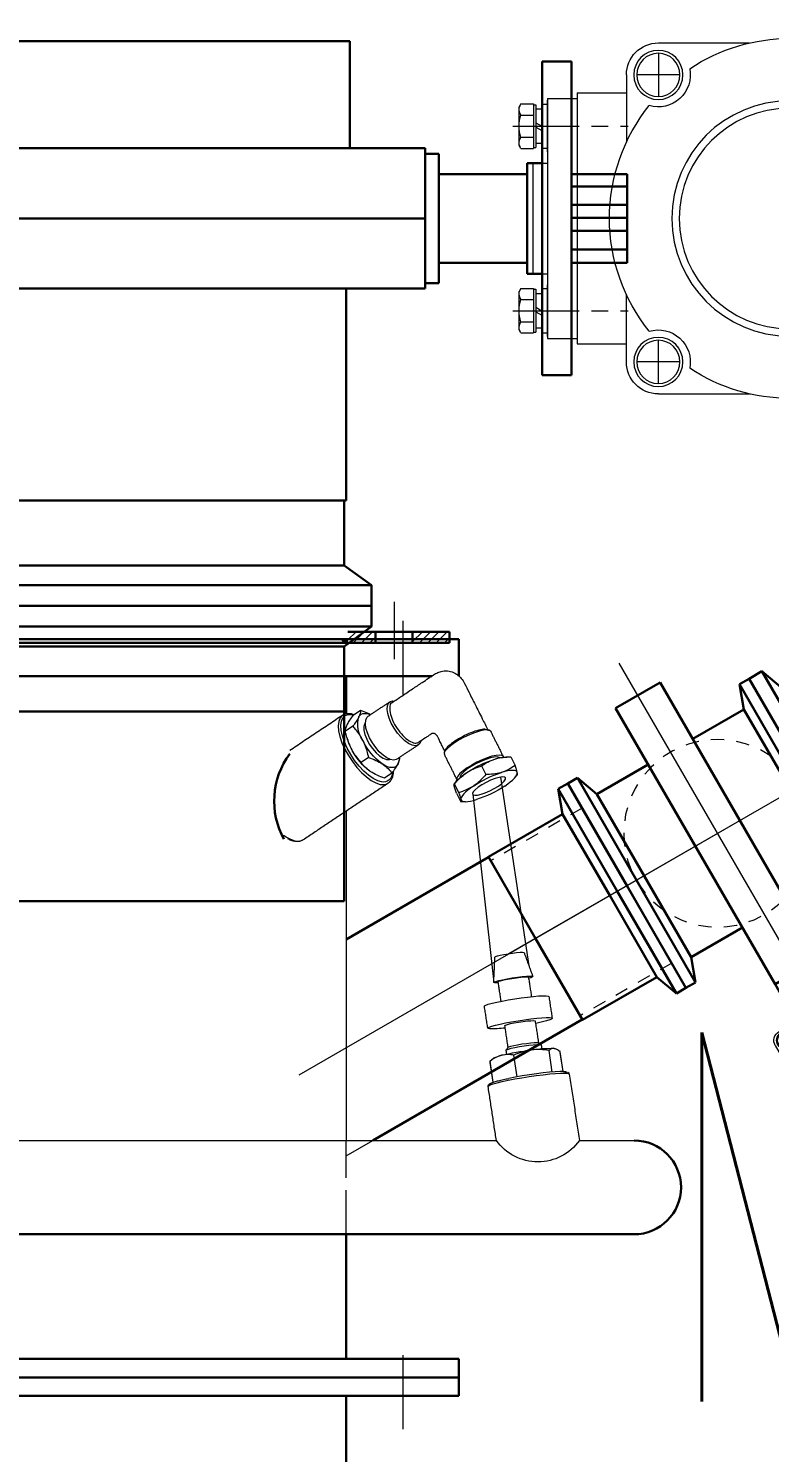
# Model space of a CAD drawing. Header units: inches. Extents: x 10153 to 11620, y 22178 to 23140.
# Drawn here: x 11441.04 to 11447.06, y 22647.34 to 22658.91 of the extents above; entities that cross this region are included whole.
import ezdxf

# ---------------------------------------------------------------- set-up
doc = ezdxf.new("R2010")
doc.units = ezdxf.units.IN
doc.header["$MEASUREMENT"] = 0
for name, pattern in [('ACAD_ISO02W100', [15, 12, -3]), ('AM_ISO08W050x2', [9, 6, -0.75, 1.5, -0.75]), ('CENTER', [50.8, 31.75, -6.35, 6.35, -6.35]), ('CONTINU', [0]), ('DASHDOT', [25.4, 12.7, -6.35, 0, -6.35])]:
    doc.linetypes.add(name, pattern=pattern)
for name, color, linetype in [('1', 7, 'CONTINU'), ('3', 3, 'DASHDOT'), ('DIM', 3, 'Continuous'), ('REPERES', 7, 'Continuous'), ('TEXTES', 7, 'Continuous'), ('尺寸标注', 253, 'Continuous')]:
    doc.layers.add(name, color=color, linetype=linetype)
for name, color, linetype, lineweight in [('61 Revision Cloud', 1, 'Continuous', 9), ('中心线', 1, 'CENTER', 9), ('楼板负筋文字', 7, 'Continuous', 18), ('粗实线', 7, 'Continuous', 30), ('粗线', 7, 'Continuous', 30), ('细 线', 7, 'Continuous', 18), ('细线', 3, 'Continuous', 20), ('虚线', 6, 'ACAD_ISO02W100', 20)]:
    doc.layers.add(name, color=color, linetype=linetype, lineweight=lineweight)
doc.layers.get('REPERES').off()
doc.styles.add('ROMANS', font='ROMANS.SHX')

# ---------------------------------------------------------------- blocks, each defined once
blk = doc.blocks.new('REPNORM1')
at = {"layer": 'TEXTES', "style": 'ROMANS', "width": 0.75}
for tag, p in [('ZONE', (-9.75, -1.25)), ('SOUSZONE', (-5.25, -1.25)), ('ELEMENT', (-0.747, -1.25)), ('NUM', (5.588, -1.222))]:
    blk.add_attdef(tag, p, '', height=3, dxfattribs=at)
blk = doc.blocks.new('50端头')
at = {"layer": '中心线', "ltscale": 10}
blk.add_line((29464.22, 65349.61), (29508.96, 65349.61), dxfattribs=at)
at = {"layer": '粗线', "ltscale": 0.3}
for p, q in [((29471.93, 65381.61), (29471.93, 65349.61)), ((29474.93, 65381.61), (29471.93, 65381.61)), ((29474.93, 65381.61), (29474.93, 65349.61)), ((29474.93, 65381.61), (29477.3, 65375.11)), ((29477.3, 65375.11), (29500.53, 65375.11)), ((29477.3, 65375.11), (29477.3, 65349.61)), ((29500.53, 65349.61), (29500.53, 65375.11)), ((29471.93, 65317.61), (29471.93, 65349.61)), ((29474.93, 65317.61), (29474.93, 65349.61)), ((29477.3, 65324.11), (29477.3, 65349.61)), ((29500.53, 65349.61), (29500.53, 65324.11)), ((29474.93, 65317.61), (29477.3, 65324.11)), ((29477.3, 65324.11), (29500.53, 65324.11)), ((29474.93, 65317.61), (29471.93, 65317.61))]:
    blk.add_line(p, q, dxfattribs=at)
at = {"layer": '虚线', "ltscale": 0.3}
for p, q in [((29471.93, 65373.86), (29500.53, 65373.86)), ((29471.93, 65325.36), (29500.53, 65325.36))]:
    blk.add_line(p, q, dxfattribs=at)
blk = doc.blocks.new('50呼吸阀')
at = {"layer": '1', "ltscale": 0.5}
h = blk.add_hatch(color=256, dxfattribs=at)
h.paths.add_polyline_path([(27945.67, 67659.02), (27945.17, 67658.52), (27945.67, 67658.52)])
h.paths.add_polyline_path([(27945.67, 67658.52), (27945.17, 67658.52), (27945.67, 67658.02)])
h = blk.add_hatch(color=256, dxfattribs=at)
h.paths.add_polyline_path([(27824.67, 67641.02, -0.131652), (27824.27, 67639.52), (27824.67, 67639.52)])
h.paths.add_polyline_path([(27825.67, 67639.02), (27825.67, 67639.52), (27825.17, 67639.02)])
h = blk.add_hatch(color=256, dxfattribs=at)
h.paths.add_polyline_path([(27824.67, 67563.52), (27824.27, 67563.52, -0.131652), (27824.67, 67562.02)])
h.paths.add_polyline_path([(27825.67, 67564.02), (27825.17, 67564.02), (27825.67, 67563.52)])
h = blk.add_hatch(color=256, dxfattribs=at)
h.paths.add_polyline_path([(27945.67, 67545.02), (27945.17, 67544.52), (27945.67, 67544.52)])
h.paths.add_polyline_path([(27945.67, 67544.52), (27945.17, 67544.52), (27945.67, 67544.02)])
at = {"ltscale": 0.5}
for p, q in [((27824.67, 67659.52), (27861.15, 67659.52)), ((27824.67, 67651.52), (27824.67, 67659.52)), ((27830.67, 67659.52), (27832.42, 67659.52)), ((27861.15, 67659.52), (27945.67, 67659.52)), ((27945.67, 67543.52), (27945.67, 67659.52)), ((27824.67, 67658.52), (27861.15, 67658.52)), ((27861.15, 67658.52), (27945.67, 67658.52)), ((27944.67, 67604.52), (27944.67, 67658.52)), ((27945.67, 67659.02), (27945.17, 67658.52)), ((27945.17, 67658.52), (27945.67, 67658.02)), ((27824.67, 67651.52), (27824.67, 67639.02)), ((27824.67, 67651.52), (27832.67, 67651.52)), ((27825.67, 67650.52), (27825.67, 67639.02)), ((27825.67, 67650.52), (27832.67, 67650.52)), ((27832.67, 67651.52), (27832.67, 67647.13)), ((27831.03, 67642.58), (27834.47, 67646.01)), ((27831.88, 67641.73), (27835.31, 67645.16)), ((27937.47, 67641.73), (27934.03, 67645.16)), ((27938.31, 67642.58), (27934.88, 67646.01)), ((27826.67, 67641.37), (27839.67, 67641.37)), ((27826.67, 67641.37), (27826.67, 67639.77)), ((27826.67, 67641.37), (27829.14, 67641.37)), ((27826.67, 67640.57), (27839.67, 67640.57)), ((27839.67, 67641.37), (27839.67, 67639.77)), ((27942.67, 67641.37), (27929.67, 67641.37)), ((27929.67, 67641.37), (27929.67, 67639.77)), ((27942.67, 67640.57), (27929.67, 67640.57)), ((27942.67, 67641.37), (27940.2, 67641.37)), ((27942.67, 67641.37), (27942.67, 67639.77)), ((27824.27, 67639.52), (27816.77, 67626.52)), ((27825.43, 67637.52), (27817.92, 67624.52)), ((27824.27, 67639.52), (27824.67, 67639.52)), ((27824.67, 67639.02), (27861.15, 67639.02)), ((27825.17, 67639.02), (27825.67, 67639.52)), ((27825.43, 67637.52), (27832.67, 67637.52)), ((27825.67, 67639.77), (27861.15, 67639.77)), ((27825.67, 67639.52), (27861.15, 67639.52)), ((27832.67, 67639.02), (27832.67, 67564.02)), ((27861.15, 67639.77), (27943.67, 67639.77)), ((27861.15, 67639.52), (27943.67, 67639.52)), ((27861.15, 67639.02), (27943.67, 67639.02)), ((27890.39, 67639.77), (27944.67, 67639.77)), ((27943.67, 67639.77), (27943.67, 67563.27)), ((27832.67, 67633.52), (27832.67, 67569.52)), ((27806.67, 67626.52), (27806.67, 67576.52)), ((27817.92, 67624.52), (27817.92, 67578.52)), ((27935.67, 67608.02), (27943.67, 67608.02)), ((27935.67, 67608.02), (27935.67, 67595.02)), ((27943.67, 67606.52), (27945.67, 67606.52)), ((27943.67, 67605.52), (27945.67, 67605.52)), ((27945.67, 67607.15), (27946.67, 67607.15)), ((27954.97, 67605.52), (27953.47, 67605.52)), ((27954.97, 67605.52), (27955.47, 67605.02)), ((27954.97, 67605.52), (27954.97, 67597.52)), ((27955.47, 67605.02), (27955.47, 67598.02)), ((27944.67, 67544.52), (27944.67, 67598.52)), ((27954.97, 67597.52), (27955.47, 67598.02)), ((27935.67, 67595.02), (27943.67, 67595.02)), ((27943.67, 67597.52), (27945.67, 67597.52)), ((27943.67, 67596.52), (27945.67, 67596.52)), ((27945.67, 67595.89), (27946.67, 67595.89)), ((27954.97, 67597.52), (27953.47, 67597.52)), ((27825.43, 67565.52), (27817.92, 67578.52)), ((27824.27, 67563.52), (27816.77, 67576.52)), ((27824.27, 67563.52), (27824.67, 67563.52)), ((27824.67, 67564.02), (27824.67, 67551.52)), ((27824.67, 67564.02), (27861.15, 67564.02)), ((27825.67, 67563.52), (27825.17, 67564.02)), ((27825.43, 67565.52), (27832.67, 67565.52)), ((27825.67, 67564.02), (27825.67, 67552.52)), ((27825.67, 67563.52), (27861.15, 67563.52)), ((27825.67, 67563.27), (27861.15, 67563.27)), ((27826.67, 67561.67), (27826.67, 67563.27)), ((27839.67, 67561.67), (27839.67, 67563.27)), ((27861.15, 67564.02), (27943.67, 67564.02)), ((27861.15, 67563.52), (27943.67, 67563.52)), ((27861.15, 67563.27), (27944.67, 67563.27)), ((27929.67, 67561.67), (27929.67, 67563.27)), ((27942.67, 67561.67), (27942.67, 67563.27)), ((27826.67, 67562.47), (27839.67, 67562.47)), ((27826.67, 67561.67), (27839.67, 67561.67)), ((27826.67, 67561.67), (27829.14, 67561.67)), ((27832.67, 67561.67), (27832.67, 67551.52)), ((27942.67, 67562.47), (27929.67, 67562.47)), ((27942.67, 67561.67), (27929.67, 67561.67)), ((27942.67, 67561.67), (27940.2, 67561.67)), ((27824.67, 67551.52), (27832.67, 67551.52)), ((27824.67, 67551.52), (27824.67, 67543.52)), ((27825.67, 67552.52), (27832.67, 67552.52)), ((27824.67, 67544.52), (27861.15, 67544.52)), ((27861.15, 67544.52), (27945.67, 67544.52)), ((27945.17, 67544.52), (27945.67, 67545.02)), ((27945.17, 67544.52), (27945.67, 67544.02)), ((27824.67, 67543.52), (27861.15, 67543.52)), ((27861.15, 67543.52), (27945.67, 67543.52))]:
    blk.add_line(p, q, dxfattribs=at)
at = {"color": 7, "linetype": 'Continuous', "ltscale": 0.5}
for p, q in [((27947.25, 67609.02), (27946.67, 67608.02)), ((27946.67, 67608.02), (27946.67, 67595.02)), ((27952.89, 67609.02), (27947.25, 67609.02)), ((27952.89, 67609.02), (27953.47, 67608.02)), ((27953.47, 67608.02), (27953.47, 67595.02)), ((27953.47, 67608.02), (27953.47, 67595.02)), ((27952.89, 67605.27), (27947.25, 67605.27)), ((27952.89, 67597.77), (27947.25, 67597.77)), ((27952.89, 67597.77), (27947.25, 67597.77)), ((27946.67, 67595.02), (27947.25, 67594.01)), ((27952.89, 67594.01), (27947.25, 67594.01)), ((27952.89, 67594.01), (27947.25, 67594.01)), ((27953.47, 67595.02), (27952.89, 67594.01)), ((27953.47, 67595.02), (27952.89, 67594.01))]:
    blk.add_line(p, q, dxfattribs=at)
at = {"ltscale": 0.5}
for centre in [(27833.17, 67643.87), (27936.17, 67643.87)]:
    blk.add_circle(centre, 2.5, dxfattribs=at)
for centre, radius, start, end in [((27833.17, 67643.87), 3.3, 339.5838, 200.4162), ((27936.17, 67643.87), 3.3, 339.5838, 200.4162), ((27821.67, 67641.02), 3, 330, 0), ((27829.14, 67642.37), 1, 270, 20.4162), ((27830.35, 67642.17), 0.8, 270, 31.0076), ((27836, 67642.17), 0.8, 148.9924, 270), ((27837.2, 67642.37), 1, 159.5838, 270), ((27932.14, 67642.37), 1, 270, 20.4162), ((27933.35, 67642.17), 0.8, 270, 31.0076), ((27939, 67642.17), 0.8, 148.9924, 270), ((27940.2, 67642.37), 1, 159.5838, 270), ((27821.67, 67562.02), 3, 0, 30)]:
    blk.add_arc(centre, radius, start, end, dxfattribs=at)
at = {"color": 7, "linetype": 'Continuous', "ltscale": 0.5}
for centre, radius, start, end in [((27950, 67607.15), 3.32, 145.6158, 214.3842), ((27950.15, 67607.15), 3.32, 325.6158, 34.3842), ((27959.09, 67601.52), 12.42, 162.412, 197.588), ((27941.05, 67601.52), 12.42, 342.412, 17.588), ((27941.05, 67601.52), 12.42, 342.412, 17.588), ((27950, 67595.89), 3.32, 145.6158, 214.3842), ((27950.15, 67595.89), 3.32, 325.6158, 34.3842), ((27950.15, 67595.89), 3.32, 325.6158, 34.3842)]:
    blk.add_arc(centre, radius, start, end, dxfattribs=at)
at = {"layer": '3', "ltscale": 0.01}
for p, q in [((27833.17, 67639.9), (27833.17, 67647.83)), ((27936.17, 67639.9), (27936.17, 67647.83)), ((27829.21, 67643.87), (27837.14, 67643.87)), ((27940.14, 67643.87), (27932.21, 67643.87))]:
    blk.add_line(p, q, dxfattribs=at)
at = {"layer": '3', "ltscale": 0.5}
for p, q in [((27943.67, 67604.52), (27945.67, 67604.52)), ((27955.47, 67604.52), (27953.47, 67604.52)), ((27943.67, 67598.52), (27945.67, 67598.52)), ((27955.47, 67598.52), (27953.47, 67598.52))]:
    blk.add_line(p, q, dxfattribs=at)
at = {"layer": 'DIM', "color": 7, "linetype": 'Continuous', "ltscale": 0.5}
for p, q in [((27806.67, 67626.52), (27816.77, 67626.52)), ((27806.67, 67624.52), (27817.92, 67624.52)), ((27806.67, 67578.52), (27817.92, 67578.52)), ((27806.67, 67576.52), (27816.77, 67576.52))]:
    blk.add_line(p, q, dxfattribs=at)
at = {"layer": '中心线', "ltscale": 10}
blk.add_line((27785.27, 67601.52), (27958.44, 67601.52), dxfattribs=at)
at = {"layer": '粗线', "ltscale": 0.01}
for p, q in [((27794.17, 67633.52), (27794.17, 67601.52)), ((27798.17, 67633.52), (27794.17, 67633.52)), ((27798.17, 67633.52), (27798.17, 67601.52)), ((27800.72, 67626.52), (27798.17, 67633.52)), ((27800.72, 67626.52), (27800.72, 67601.52)), ((27800.72, 67626.52), (27806.67, 67626.52)), ((27794.17, 67569.52), (27794.17, 67601.52)), ((27798.17, 67569.52), (27798.17, 67601.52)), ((27800.72, 67576.52), (27800.72, 67601.52)), ((27800.72, 67576.52), (27798.17, 67569.52)), ((27800.72, 67576.52), (27806.67, 67576.52)), ((27798.17, 67569.52), (27794.17, 67569.52))]:
    blk.add_line(p, q, dxfattribs=at)
at = {"layer": '粗线', "ltscale": 0.5}
for centre in [(27903.15, 67586.99), (27912.15, 67586.99), (27921.15, 67586.99), (27889.65, 67577.99), (27898.65, 67577.99), (27907.65, 67577.99), (27916.65, 67577.99), (27925.65, 67577.99), (27885.15, 67568.99), (27894.15, 67568.99), (27903.15, 67568.99), (27912.15, 67568.99), (27921.15, 67568.99), (27930.15, 67568.99)]:
    blk.add_circle(centre, 3, dxfattribs=at)
for centre, start, end in [((27894.15, 67586.99), 199.5649, 55.204), ((27934.65, 67577.99), 139.8946, 264.0479)]:
    blk.add_arc(centre, 3, start, end, dxfattribs=at)
at = {"layer": '细 线', "ltscale": 0.5}
blk.add_spline([(27879.82, 67564.02), (27895.84, 67589.43), (27925.58, 67588.49), (27937.35, 67564.02)], degree=3, dxfattribs=at)
blk = doc.blocks.new("2''气动阀和呼吸阀")
for p, q in [((-80.32, 43.55), (-72.42, 43.55)), ((-80.32, 42.66), (-80.32, 38.91)), ((-57.6, 43.55), (-65.5, 43.55)), ((-57.6, 42.66), (-57.6, 38.91)), ((-83.08, 39), (-86.73, 37.62)), ((-83.08, 40.78), (-83.08, 34.95)), ((-78.44, 40.78), (-82.19, 40.78)), ((-59.48, 40.78), (-55.73, 40.78)), ((-54.84, 40.78), (-54.84, 34.95)), ((-93.1, 34.75), (-93.74, 34.11)), ((-87.35, 34.75), (-93.1, 34.75)), ((-93.1, 34.75), (-93.1, 21.96)), ((-87.35, 36.73), (-87.35, 19.98)), ((-51.51, 35.6), (-54.84, 35.6)), ((-49.8, 35.28), (-51.51, 35.28)), ((-48.1, 35.07), (-49.8, 35.07)), ((-48.1, 32.3), (-48.1, 35.07)), ((-46.19, 34.78), (-47.9, 34.78)), ((-46.19, 34.78), (-46.19, 21.99)), ((-93.74, 34.11), (-93.74, 22.6)), ((-48.1, 32.3), (-49.8, 32.3)), ((-42.78, 33.29), (-46.19, 33.29)), ((-48.1, 24.41), (-49.8, 24.41)), ((-48.1, 24.41), (-48.1, 21.64)), ((-42.78, 23.48), (-46.19, 23.48)), ((-93.1, 21.96), (-93.74, 22.6)), ((-87.35, 21.96), (-93.1, 21.96)), ((-83.08, 15.92), (-83.08, 21.76)), ((-54.84, 15.92), (-54.84, 21.76)), ((-51.4, 21.1), (-54.84, 21.1)), ((-49.8, 21.42), (-51.51, 21.42)), ((-48.1, 21.64), (-49.8, 21.64)), ((-46.19, 21.99), (-47.9, 21.99)), ((-83.08, 17.71), (-86.73, 19.08)), ((-78.44, 15.92), (-82.19, 15.92)), ((-80.32, 14.05), (-80.32, 17.79)), ((-59.48, 15.92), (-55.73, 15.92)), ((-57.6, 14.05), (-57.6, 17.79)), ((-80.32, 13.15), (-72.42, 13.15)), ((-57.6, 13.15), (-65.5, 13.15))]:
    blk.add_line(p, q)
blk.add_lwpolyline([(-71.99, 31.06, 0.414214), (-73.59, 32.66), (-74.37, 32.66, 0.414214), (-75.97, 31.06), (-75.97, 25.64, 0.414214), (-74.37, 24.04), (-73.59, 24.04, 0.414214), (-71.99, 25.64)], format="xyb", close=True)
for centre, radius in [((-80.32, 40.78), 2.13), ((-80.32, 40.78), 1.87), ((-57.6, 40.78), 2.13), ((-57.6, 40.78), 1.87), ((-68.96, 28.35), 10.19), ((-68.96, 28.35), 9.55), ((-80.32, 15.92), 2.13), ((-80.32, 15.92), 1.87), ((-57.6, 15.92), 2.13), ((-57.6, 15.92), 1.87)]:
    blk.add_circle(centre, radius)
for centre, radius, start, end in [((-80.32, 40.78), 2.77, 90, 180), ((-68.96, 28.35), 15.59, 56.3351, 123.6649), ((-57.6, 40.78), 2.77, 0, 90), ((-80.32, 40.78), 2.77, 253.5308, 11.2866), ((-57.6, 40.78), 2.77, 168.7134, 286.4692), ((-86.39, 36.73), 0.959, 110.6936, 180), ((-68.96, 28.35), 15.59, 141.1525, 218.8475), ((-68.96, 28.35), 15.59, 0, 38.8475), ((-68.96, 28.35), 15.59, 321.1525, 0), ((-86.39, 19.98), 0.959, 180, 249.3064), ((-80.32, 15.92), 2.77, 180, 270), ((-80.32, 15.92), 2.77, 348.7134, 106.4692), ((-57.6, 15.92), 2.77, 73.5308, 191.2866), ((-57.6, 15.92), 2.77, 270, 0), ((-68.96, 28.35), 15.59, 236.3351, 303.6649)]:
    blk.add_arc(centre, radius, start, end)
at = {"layer": '中心线', "ltscale": 5}
for p, q in [((0, 65.24), (0, -4.63)), ((-72.95, 28.35), (53.27, 28.35))]:
    blk.add_line(p, q, dxfattribs=at)
at = {"layer": '中心线'}
for p, q in [((-68.65, 41.03), (-68.65, 13.93)), ((-47.32, 33.68), (-56.32, 33.68)), ((-47.24, 28.35), (-82.77, 28.35)), ((-47.32, 23.02), (-56.32, 23.02))]:
    blk.add_line(p, q, dxfattribs=at)
at = {"layer": '粗线', "ltscale": 0.3}
for p, q in [((-32, 56.7), (0, 56.7)), ((-32, 53.7), (-32, 56.7)), ((32, 56.7), (0, 56.7)), ((32, 53.7), (32, 56.7)), ((-32, 53.7), (0, 53.7)), ((-32, 53.7), (-25.5, 51.34)), ((-25.5, 51.34), (-25.5, 35.3)), ((-25.5, 51.34), (0, 51.34)), ((32, 53.7), (0, 53.7)), ((25.5, 51.34), (0, 51.34)), ((32, 53.7), (25.5, 51.34)), ((25.5, 51.34), (25.5, 35.3)), ((-51.31, 35.3), (-51.31, 21.4)), ((-43.18, 21.4), (-43.18, 35.3)), ((-43.18, 35.3), (43.18, 35.3)), ((43.18, 35.3), (43.18, 21.4)), ((-68.6, 33.35), (-51.31, 33.35)), ((-68.6, 23.35), (-51.31, 23.35)), ((-43.18, 21.4), (43.18, 21.4)), ((-25.5, 5.37), (-25.5, 21.4)), ((25.5, 5.37), (25.5, 21.4)), ((-32, 3), (-25.5, 5.37)), ((-25.5, 5.37), (0, 5.37)), ((25.5, 5.37), (0, 5.37)), ((32, 3), (25.5, 5.37)), ((-32, 3), (0, 3)), ((-32, 3), (-32, 0)), ((-32, 0), (0, 0)), ((32, 3), (0, 3)), ((32, 0), (0, 0)), ((32, 3), (32, 0))]:
    blk.add_line(p, q, dxfattribs=at)
at = {"layer": '粗线'}
for p, q in [((-47.24, 35.3), (-51.31, 35.3)), ((-47.24, 35.3), (-43.18, 35.3)), ((-47.24, 21.4), (-47.24, 35.3)), ((-47.24, 35.3), (-47.24, 21.4)), ((43.18, 35.3), (43.18, 21.4)), ((43.18, 21.4), (43.18, 35.3)), ((-47.24, 21.4), (-51.31, 21.4)), ((-47.24, 21.4), (-43.18, 21.4))]:
    blk.add_line(p, q, dxfattribs=at)
at = {"layer": '粗线', "color": 1, "linetype": 'CENTER', "lineweight": 15}
blk.add_line((-46.63, 28.34), (-80.18, 28.34), dxfattribs=at)
at = {"layer": '虚线', "ltscale": 0.3}
blk.add_circle((0, 28.35), 25.4, dxfattribs=at)
at = {"layer": '尺寸标注', "xscale": -1, "rotation": 270}
blk.add_blockref('50呼吸阀', (-67601.52, -27737.47), dxfattribs=at)
blk = doc.blocks.new('A$C61F0714E')
at = {"layer": '粗线'}
blk.add_hatch(color=256, dxfattribs=at).paths.add_polyline_path([(-101, -114), (-102.5, -114), (-102.5, -115), (-102, -115, 0.414214)])
at = {"layer": '细线'}
h = blk.add_hatch(dxfattribs=at)
h.set_pattern_fill('ANSI31', color=256, scale=0.5, angle=90, style=0)
h.set_pattern_definition([(135, (-4587.5785, -850.4663), (-1.122532, -1.122532), [])])
h.paths.add_polyline_path([(-120, -112), (-130, -112), (-130, -115), (-120, -115)])
h.paths.add_polyline_path([(-102.5, -112), (-110, -112), (-110, -115), (-102.5, -115)])
h.paths.add_polyline_path([(110, -112), (102.5, -112), (102.5, -115), (110, -115)])
h.paths.add_polyline_path([(130, -112), (120, -112), (120, -115), (130, -115)])
at = {"color": 7, "linetype": 'Continuous', "lineweight": 15}
for p, q in [((-105.94, -133.33), (-103.93, -134.67)), ((-103.82, -137.57), (-101.81, -138.91)), ((-146.59, -145.9), (-147.75, -148.23)), ((-108.06, -146.06), (-106.05, -147.4)), ((-138.67, -148.35), (-139.83, -150.68)), ((-114.58, -150.21), (-114.54, -150.5)), ((-114.43, -150.3), (-112.41, -151.64)), ((-131.32, -153.25), (-132.48, -155.58)), ((-113.23, -153.13), (-113.38, -153.04)), ((-131.89, -155.7), (-133.05, -158.03)), ((-160.79, -231.16), (-159.91, -225.42)), ((-160.76, -231.16), (-159.94, -225.79)), ((-157.85, -231.28), (-156.95, -225.42)), ((-148.37, -232.56), (-147.47, -226.68)), ((-141.86, -234.04), (-140.99, -228.3)), ((-141.84, -234.05), (-141.02, -228.67)), ((-165.19, -249.84), (-180, -249.84)), ((-11.11, -249.84), (-142.7, -249.84))]:
    blk.add_line(p, q, dxfattribs=at)
at = {"color": 7, "linetype": 'Continuous', "lineweight": 15, "flags": 128}
for points in [[(-122.22, -141.76), (-121.98, -142.25), (-121.46, -142.7), (-120.76, -142.85), (-119.9, -142.7), (-118.94, -142.25), (-117.92, -141.53), (-116.88, -140.57), (-115.89, -139.42), (-114.99, -138.13), (-114.23, -136.79), (-113.64, -135.44), (-113.26, -134.16), (-113.1, -133.01), (-113.18, -132.05), (-113.48, -131.32), (-113.99, -130.88), (-114.7, -130.72), (-115.05, -130.75)], [(-115.73, -146.53), (-115.58, -146.62), (-114.88, -146.77), (-114.02, -146.62), (-113.06, -146.17), (-112.04, -145.45), (-111, -144.49), (-110.01, -143.34), (-109.11, -142.05), (-108.35, -140.71), (-107.76, -139.36), (-107.38, -138.08), (-107.22, -136.93), (-107.3, -135.97), (-107.6, -135.24), (-107.96, -134.88)], [(-105.45, -135.07), (-105.73, -134.65), (-106.1, -134.34), (-106.56, -134.15), (-107.08, -134.09), (-107.66, -134.15), (-108.3, -134.34), (-108.6, -134.46)], [(-102.3, -143.54), (-101.55, -141.85), (-101, -140.22), (-100.68, -138.7), (-100.59, -137.35), (-100.75, -136.21), (-101.13, -135.32), (-101.74, -134.71), (-102.54, -134.4), (-103.52, -134.4), (-104.13, -134.53)], [(-101.1, -134.52), (-100.92, -134.64), (-100.35, -135.32), (-99.99, -136.27), (-99.87, -137.46), (-99.98, -138.86), (-100.32, -140.41), (-100.89, -142.07), (-101.66, -143.79)], [(-141.14, -138.96), (-141.13, -138.94), (-140.78, -138.68), (-140.13, -138.59), (-139.22, -138.68), (-138.09, -138.94), (-136.8, -139.36), (-135.42, -139.91), (-134.01, -140.57), (-132.64, -141.31), (-131.38, -142.09), (-130.3, -142.87), (-129.45, -143.61), (-128.87, -144.28), (-128.59, -144.83), (-128.62, -145.22)], [(-107.22, -136.62), (-107.03, -136.88), (-106.8, -137.65), (-106.83, -138.65), (-107.1, -139.83), (-107.6, -141.11), (-108.29, -142.41), (-109.14, -143.65), (-110.1, -144.75), (-111.09, -145.64), (-112.06, -146.27), (-112.95, -146.59), (-113.71, -146.59), (-113.84, -146.55)], [(-144.54, -145.75), (-144.52, -145.73), (-144.17, -145.47), (-143.53, -145.38), (-142.62, -145.47), (-141.49, -145.73), (-140.2, -146.15), (-138.81, -146.7), (-137.4, -147.36), (-136.03, -148.1), (-134.78, -148.88), (-133.7, -149.66), (-132.84, -150.4), (-132.27, -151.07), (-131.99, -151.62), (-132.03, -152.04), (-132.14, -152.17)], [(-143.59, -146.12), (-143.48, -146.03), (-142.96, -145.89), (-142.13, -145.94), (-141.07, -146.17), (-139.83, -146.57), (-138.49, -147.12), (-137.14, -147.78), (-135.86, -148.51), (-134.74, -149.26), (-133.83, -149.99), (-133.2, -150.65), (-132.9, -151.19), (-132.88, -151.48)], [(-101.66, -143.79), (-102.61, -145.51), (-103.71, -147.17), (-104.92, -148.73), (-106.2, -150.12), (-107.51, -151.32), (-108.82, -152.27), (-110.08, -152.95), (-111.24, -153.33), (-112.27, -153.41), (-113.14, -153.18), (-113.23, -153.13)], [(-111.63, -152.67), (-110.57, -152.36), (-109.35, -151.75), (-108.07, -150.86), (-106.78, -149.72), (-105.51, -148.37), (-104.32, -146.85), (-103.24, -145.22), (-102.3, -143.54)], [(-148.36, -150.11), (-148.23, -149.86), (-147.97, -149.69), (-147.59, -149.58), (-147.09, -149.54), (-146.48, -149.58), (-145.78, -149.69), (-144.98, -149.86), (-144.12, -150.11)], [(-144.97, -153.78), (-145.76, -153.23), (-146.47, -152.69), (-147.08, -152.16), (-147.58, -151.66), (-147.97, -151.2), (-148.23, -150.78), (-148.36, -150.42), (-148.36, -150.11)], [(-116.06, -147.8), (-115.77, -148.23), (-115.4, -148.54), (-114.95, -148.72), (-114.43, -148.79), (-113.84, -148.72), (-113.2, -148.54), (-112.52, -148.23), (-111.81, -147.8)], [(-143.23, -153.78), (-144.15, -153.11), (-144.81, -152.49), (-145.17, -151.96), (-145.21, -151.56), (-144.91, -151.34), (-144.3, -151.29), (-143.42, -151.43), (-142.35, -151.74), (-141.15, -152.21), (-139.93, -152.79), (-138.76, -153.44), (-137.74, -154.13), (-136.94, -154.78), (-136.42, -155.36), (-136.22, -155.83), (-136.36, -156.14), (-136.82, -156.28), (-137.56, -156.23), (-138.55, -156), (-139.69, -155.61), (-140.91, -155.08), (-142.12, -154.46), (-143.23, -153.78)], [(-136.48, -153.78), (-135.69, -154.34), (-134.98, -154.88), (-134.37, -155.41), (-133.87, -155.91), (-133.49, -156.37), (-133.23, -156.79), (-133.09, -157.15), (-133.09, -157.46)], [(-133.09, -157.46), (-133.22, -157.71), (-133.48, -157.88), (-133.86, -157.99), (-134.36, -158.03), (-134.97, -157.99), (-135.68, -157.88), (-136.47, -157.71), (-137.34, -157.46)], [(-90.34, -168.4), (-90.1, -168.54), (-89.23, -168.77), (-88.2, -168.69), (-87.04, -168.31), (-85.78, -167.63), (-85.08, -167.15)], [(-142.31, -200.11), (-142.46, -199.99), (-142.96, -199.82), (-143.75, -199.62), (-144.76, -199.41), (-145.91, -199.22), (-147.08, -199.04), (-148.19, -198.91), (-149.12, -198.84), (-149.8, -198.82), (-150.16, -198.86), (-150.21, -198.9)], [(-142.25, -207.12), (-142, -207.03), (-142.11, -206.89), (-142.57, -206.71), (-143.35, -206.49), (-144.4, -206.25), (-145.65, -206.01), (-147.01, -205.78), (-148.38, -205.58), (-149.69, -205.43), (-150.82, -205.32), (-151.72, -205.28), (-152.31, -205.3), (-152.56, -205.38), (-152.46, -205.52), (-151.99, -205.71), (-151.43, -205.87)], [(-143.18, -206.84), (-143.34, -206.7), (-143.86, -206.53), (-144.68, -206.32), (-145.73, -206.11), (-146.92, -205.9), (-148.14, -205.72), (-149.28, -205.59), (-150.25, -205.51), (-150.95, -205.49), (-151.33, -205.54), (-151.39, -205.58)], [(-143.22, -207.12), (-142.85, -207.14), (-142.25, -207.12)], [(-139.47, -213.47), (-139.5, -213.38), (-139.84, -213.17), (-140.52, -212.93), (-141.52, -212.65), (-142.78, -212.34), (-144.27, -212.04), (-145.92, -211.73), (-147.66, -211.44), (-149.42, -211.18), (-151.14, -210.96), (-152.73, -210.78), (-154.13, -210.67), (-155.3, -210.61), (-156.17, -210.61), (-156.71, -210.68), (-156.91, -210.8)], [(-140.8, -219.56), (-140.43, -219.46), (-140.41, -219.3), (-140.75, -219.1), (-141.43, -218.85), (-142.42, -218.57), (-143.69, -218.27), (-145.18, -217.96), (-146.82, -217.65), (-148.57, -217.37), (-150.33, -217.11), (-152.04, -216.88), (-153.63, -216.71), (-155.04, -216.59), (-156.2, -216.53), (-157.07, -216.54), (-157.62, -216.6), (-157.81, -216.73), (-157.65, -216.91), (-157.14, -217.14), (-156.3, -217.4), (-155.16, -217.7), (-153.78, -218), (-153.3, -218.1)], [(-144.99, -218.69), (-145.15, -218.55), (-145.67, -218.38), (-146.49, -218.17), (-147.54, -217.96), (-148.73, -217.75), (-149.95, -217.57), (-151.09, -217.44), (-152.06, -217.36), (-152.76, -217.34), (-153.14, -217.39), (-153.19, -217.43)], [(-145.91, -224.58), (-146.06, -224.48), (-146.57, -224.3), (-147.39, -224.1), (-148.44, -223.88), (-149.63, -223.68), (-150.85, -223.5), (-152, -223.36), (-152.96, -223.28), (-153.67, -223.27), (-154.04, -223.31), (-154.08, -223.33)], [(-158.33, -224.86), (-158.6, -224.91), (-158.63, -224.92)], [(-145.35, -225.35), (-145.48, -225.23), (-145.94, -225.05), (-146.72, -224.84), (-147.74, -224.61), (-148.94, -224.39), (-150.23, -224.18), (-151.5, -224.01), (-152.67, -223.88), (-153.65, -223.81), (-154.37, -223.79), (-154.77, -223.84), (-154.84, -223.9)], [(-161.73, -231.28), (-161.52, -231.23), (-160.86, -231.16), (-159.88, -231.16), (-158.62, -231.23), (-157.1, -231.35), (-155.39, -231.53), (-153.55, -231.76), (-151.63, -232.03), (-149.7, -232.33), (-147.83, -232.66), (-146.07, -233)], [(-145.89, -233.5), (-147.68, -233.16), (-149.58, -232.82), (-151.54, -232.51), (-153.5, -232.23), (-155.4, -231.99), (-157.16, -231.8), (-158.75, -231.67), (-160.1, -231.59), (-161.17, -231.57), (-161.93, -231.62), (-162.35, -231.73), (-162.44, -231.82)], [(-140.47, -235.18), (-140.58, -235.01), (-141.03, -234.77), (-141.82, -234.49), (-142.92, -234.18), (-144.29, -233.85), (-145.89, -233.5)], [(-141.02, -234.42), (-141.37, -234.24), (-141.84, -234.05)]]:
    blk.add_lwpolyline(points, dxfattribs=at)
at = {"color": 7, "linetype": 'Continuous', "lineweight": 15}
for centre, radius, start, end in [((-113.31, -137.03), 8.11, 327.0796, 13.9956), ((-121.88, -134.02), 17.07, 306.1485, 334.2404), ((-116.91, -136.67), 15.19, 333.1396, 342.2063), ((-145.8, -156.7), 10.81, 71.128, 87.2312), ((-151.93, -176.25), 31.29, 56.5145, 72.0748), ((-112.7, -146.32), 3.67, 176.7293, 203.8534), ((-119.45, -135.64), 17.92, 311.088, 333.8672), ((-153.75, -179.88), 31.29, 56.5145, 72.0748), ((-141.09, -160.65), 12.31, 40.256, 58.5415), ((-127.7, -127.68), 31.3, 236.5147, 252.0746), ((-112.08, -150.24), 2.47, 186.071, 280.6449), ((-141.78, -194.68), 24.89, 262.3611, 272.268), ((-157.65, -259.09), 34.24, 80.6763, 91.1471), ((-161.97, -302.89), 78.21, 76.8049, 82.7483), ((-145.5, -234.19), 7.57, 62.7673, 79.444), ((-160.81, -234.52), 3.36, 89.6557, 106.3454)]:
    blk.add_arc(centre, radius, start, end, dxfattribs=at)
for points, knots in [([(-114.5, -131.13), (-115.36, -130.55), (-117.19, -129.33), (-119.88, -127.53), (-122.31, -125.93), (-124.18, -124.68), (-125.55, -123.7), (-126.8, -123.01), (-128.24, -122.55), (-129.86, -122.55), (-131.28, -123.05), (-132.37, -123.76), (-133.32, -124.69), (-134.27, -126.32), (-135.43, -128.75), (-137.06, -131.9), (-138.74, -135.29), (-139.88, -137.56), (-140.38, -138.56)], [0, 0, 0, 0, 0.087495, 0.186523, 0.273772, 0.332212, 0.374788, 0.410312, 0.444158, 0.490122, 0.531617, 0.55798, 0.589746, 0.632827, 0.702057, 0.799196, 0.911209, 1, 1, 1, 1]), ([(-114.55, -131.21), (-114.45, -131.25), (-113.98, -131.4), (-113.73, -132.49), (-113.91, -134.31), (-114.77, -136.54), (-116.13, -138.74), (-117.79, -140.63), (-119.48, -141.85), (-120.89, -142.33), (-121.42, -142), (-121.65, -141.86)], [0, 0, 0, 0, 0.035408, 0.160504, 0.285599, 0.410694, 0.53579, 0.660885, 0.78598, 0.911075, 1, 1, 1, 1]), ([(-108.59, -134.46), (-108.34, -134.32), (-107.53, -133.87), (-106.59, -133.55), (-105.94, -133.33)], [0, 0, 0, 0, 0.317511, 1, 1, 1, 1]), ([(-105.94, -133.33), (-105.93, -133.57), (-105.9, -134.05), (-105.6, -134.73), (-105.45, -135.07)], [0, 0, 0, 0, 0.495458, 1, 1, 1, 1]), ([(-101.11, -134.52), (-101.36, -134.39), (-101.87, -134.12), (-102.82, -134.08), (-103.62, -134.18), (-104.13, -134.39), (-104.26, -134.45)], [0, 0, 0, 0, 0.280545, 0.579178, 0.889353, 1, 1, 1, 1]), ([(-102.3, -137.17), (-102.32, -137.12), (-102.52, -136.74), (-103, -135.93), (-103.62, -135.09), (-103.93, -134.67)], [0, 0, 0, 0, 0.070088, 0.530783, 1, 1, 1, 1]), ([(-139.99, -138.54), (-139.86, -138.48), (-139.48, -138.32), (-137.98, -138.59), (-135.85, -139.3), (-133.5, -140.38), (-131.32, -141.67), (-129.72, -142.91), (-128.9, -143.77), (-128.92, -144.03), (-128.92, -144.07)], [0, 0, 0, 0, 0.077314, 0.227225, 0.377137, 0.527049, 0.67696, 0.826872, 0.976783, 1, 1, 1, 1]), ([(-103.82, -137.57), (-104.08, -137.87), (-105.11, -139.03), (-105.91, -140.41), (-106.51, -141.44)], [0, 0, 0, 0, 0.25755, 1, 1, 1, 1]), ([(-105.45, -135.07), (-105.42, -135.12), (-105.23, -135.51), (-104.74, -136.31), (-104.13, -137.15), (-103.82, -137.57)], [0, 0, 0, 0, 0.070087, 0.530784, 1, 1, 1, 1]), ([(-101.81, -138.91), (-101.82, -138.67), (-101.85, -138.19), (-102.15, -137.51), (-102.3, -137.17)], [0, 0, 0, 0, 0.495458, 1, 1, 1, 1]), ([(-128.76, -144.38), (-128.56, -143.99), (-128.16, -143.19), (-127.58, -142.02), (-127.12, -141.07), (-126.86, -140.53), (-126.69, -140.25), (-126.49, -139.99), (-126.3, -139.8), (-126.13, -139.65), (-126.02, -139.6), (-125.8, -139.53), (-125.6, -139.5), (-125.3, -139.55), (-125.06, -139.66), (-124.97, -139.72), (-124.67, -139.93), (-124.18, -140.27), (-123.17, -140.97), (-122.31, -141.54), (-121.71, -141.94)], [0, 0, 0, 0, 0.091137, 0.1878755, 0.280146, 0.3061386, 0.3269799, 0.363659, 0.3921434, 0.4143369, 0.4542785, 0.5144811, 0.5889391, 0.6395529, 0.6621602, 0.6812582, 0.7059383, 0.7497668, 0.8263233, 1, 1, 1, 1]), ([(-106.51, -141.44), (-106.69, -141.83), (-107.38, -143.28), (-107.77, -144.89), (-108.06, -146.06)], [0, 0, 0, 0, 0.268633, 1, 1, 1, 1]), ([(-103.36, -143.54), (-102.89, -142.43), (-102.26, -140.93), (-101.9, -139.33), (-101.81, -138.91)], [0, 0, 0, 0, 0.742448, 1, 1, 1, 1]), ([(-142.3, -146.47), (-142.39, -146.44), (-143.11, -146.23), (-144.52, -145.96), (-145.89, -145.92), (-146.59, -145.9)], [0, 0, 0, 0, 0.0700877, 0.5307835, 1, 1, 1, 1]), ([(-138.67, -148.35), (-139.22, -147.97), (-140.33, -147.2), (-141.64, -146.72), (-142.3, -146.47)], [0, 0, 0, 0, 0.495459, 1, 1, 1, 1]), ([(-116.06, -147.8), (-116.08, -147.75), (-116.27, -147.37), (-116.5, -146.74), (-116.53, -146.29), (-116.55, -146.06)], [0, 0, 0, 0, 0.070088, 0.530783, 1, 1, 1, 1]), ([(-108.06, -146.06), (-108.74, -146.3), (-110.1, -146.78), (-111.24, -147.46), (-111.81, -147.8)], [0, 0, 0, 0, 0.495457, 1, 1, 1, 1]), ([(-106.05, -147.4), (-105.31, -146.53), (-104.31, -145.33), (-103.56, -143.92), (-103.36, -143.54)], [0, 0, 0, 0, 0.731366, 1, 1, 1, 1]), ([(-148.37, -150.61), (-148.39, -150.6), (-148.45, -150.56), (-148.4, -150.29), (-148.36, -150.11)], [0, 0, 0, 0, 0.315324, 1, 1, 1, 1]), ([(-148.36, -150.11), (-148.35, -150.08), (-148.3, -149.85), (-148.13, -149.3), (-147.88, -148.59), (-147.75, -148.23)], [0, 0, 0, 0, 0.070088, 0.530784, 1, 1, 1, 1]), ([(-147.75, -148.23), (-147.2, -148.61), (-146.08, -149.38), (-144.78, -149.87), (-144.12, -150.11)], [0, 0, 0, 0, 0.495458, 1, 1, 1, 1]), ([(-144.12, -150.11), (-144.02, -150.14), (-143.31, -150.35), (-141.9, -150.62), (-140.52, -150.66), (-139.83, -150.68)], [0, 0, 0, 0, 0.070088, 0.530782, 1, 1, 1, 1]), ([(-134.66, -150.15), (-135, -149.93), (-136.27, -149.14), (-137.65, -148.69), (-138.67, -148.35)], [0, 0, 0, 0, 0.268632, 1, 1, 1, 1]), ([(-131.32, -153.25), (-131.58, -152.95), (-132.58, -151.77), (-133.78, -150.84), (-134.66, -150.15)], [0, 0, 0, 0, 0.257552, 1, 1, 1, 1]), ([(-114.43, -150.3), (-114.76, -149.85), (-115.43, -148.94), (-115.85, -148.18), (-116.06, -147.8)], [0, 0, 0, 0, 0.495457, 1, 1, 1, 1]), ([(-114.72, -149.9), (-114.72, -150.03), (-114.74, -150.5), (-114.64, -150.88), (-114.57, -151.15)], [0, 0, 0, 0, 0.294852, 1, 1, 1, 1]), ([(-111.81, -147.8), (-111.89, -147.85), (-112.45, -148.24), (-113.41, -149.04), (-114.09, -149.88), (-114.43, -150.3)], [0, 0, 0, 0, 0.0700877, 0.5307827, 1, 1, 1, 1]), ([(-112.41, -151.64), (-111.74, -151.41), (-110.37, -150.92), (-109.24, -150.24), (-108.66, -149.9)], [0, 0, 0, 0, 0.495458, 1, 1, 1, 1]), ([(-108.66, -149.9), (-108.59, -149.85), (-108.02, -149.47), (-107.07, -148.67), (-106.39, -147.82), (-106.05, -147.4)], [0, 0, 0, 0, 0.070088, 0.530784, 1, 1, 1, 1]), ([(-139.83, -150.68), (-139.07, -151.53), (-138.04, -152.69), (-136.81, -153.55), (-136.48, -153.78)], [0, 0, 0, 0, 0.7313679, 1, 1, 1, 1]), ([(-136.48, -153.78), (-135.52, -154.33), (-134.23, -155.06), (-132.84, -155.47), (-132.48, -155.58)], [0, 0, 0, 0, 0.7424491, 1, 1, 1, 1]), ([(-131.89, -155.7), (-131.75, -155.32), (-131.47, -154.55), (-131.34, -154.07), (-131.27, -153.82)], [0, 0, 0, 0, 0.4954567, 1, 1, 1, 1]), ([(-131.27, -153.82), (-131.27, -153.79), (-131.22, -153.58), (-131.2, -153.31), (-131.28, -153.27), (-131.32, -153.25)], [0, 0, 0, 0, 0.070088, 0.530783, 1, 1, 1, 1]), ([(-114.67, -150.68), (-114.66, -150.75), (-114.63, -151.23), (-114.36, -151.91), (-113.88, -152.7), (-113.41, -152.99), (-113.19, -153.13)], [0, 0, 0, 0, 0.057875, 0.411875, 0.720961, 1, 1, 1, 1]), ([(-133.09, -157.46), (-133.1, -157.49), (-133.15, -157.7), (-133.17, -157.97), (-133.09, -158.01), (-133.05, -158.03)], [0, 0, 0, 0, 0.070087, 0.530783, 1, 1, 1, 1]), ([(-132.48, -155.58), (-132.62, -155.96), (-132.9, -156.73), (-133.03, -157.22), (-133.09, -157.46)], [0, 0, 0, 0, 0.495457, 1, 1, 1, 1]), ([(-90.4, -168.31), (-90.29, -168.4), (-89.94, -168.68), (-89.18, -168.86), (-88.19, -168.84), (-87.21, -168.6), (-86.53, -168.26), (-86.25, -168.12)], [0, 0, 0, 0, 0.1159176, 0.3459015, 0.5782953, 0.8216339, 1, 1, 1, 1]), ([(-159.94, -225.79), (-159.8, -225.66), (-159.24, -225.16), (-158.72, -224.99), (-158.33, -224.86)], [0, 0, 0, 0, 0.257551, 1, 1, 1, 1]), ([(-158.33, -224.86), (-158.2, -224.85), (-157.7, -224.83), (-157.27, -225.17), (-156.95, -225.42)], [0, 0, 0, 0, 0.268633, 1, 1, 1, 1]), ([(-156.95, -225.42), (-156.15, -225.32), (-154.53, -225.1), (-152.91, -225.24), (-152.1, -225.3)], [0, 0, 0, 0, 0.4954567, 1, 1, 1, 1]), ([(-152.1, -225.3), (-151.99, -225.32), (-151.14, -225.44), (-149.56, -225.82), (-148.17, -226.39), (-147.47, -226.68)], [0, 0, 0, 0, 0.070086, 0.530783, 1, 1, 1, 1]), ([(-147.47, -226.68), (-146.92, -226.6), (-145.79, -226.45), (-144.68, -226.64), (-144.12, -226.74)], [0, 0, 0, 0, 0.495457, 1, 1, 1, 1]), ([(-144.12, -226.74), (-144.04, -226.76), (-143.46, -226.92), (-142.39, -227.35), (-141.46, -227.98), (-140.99, -228.3)], [0, 0, 0, 0, 0.070086, 0.530782, 1, 1, 1, 1]), ([(-162.02, -231.33), (-162.02, -231.33), (-162.11, -231.35), (-162.3, -231.45), (-162.38, -231.72), (-162.41, -231.83)], [0, 0, 0, 0, 0.015054, 0.59417, 1, 1, 1, 1]), ([(-140.5, -235.19), (-140.48, -235.15), (-140.41, -234.99), (-140.58, -234.69), (-140.78, -234.51), (-141.11, -234.31), (-141.7, -234.08), (-142.65, -233.79), (-143.88, -233.47), (-145.04, -233.21), (-145.81, -233.05), (-146.05, -233)], [0, 0, 0, 0, 0.0182998, 0.0887241, 0.1585938, 0.2638248, 0.4260539, 0.5983163, 0.7623521, 0.9242612, 1, 1, 1, 1]), ([(-140.5, -235.21), (-140.49, -235.17), (-140.41, -235), (-140.58, -234.69), (-140.7, -234.57), (-140.79, -234.52), (-140.8, -234.51)], [0, 0, 0, 0, 0.129212, 0.524403, 0.916774, 1, 1, 1, 1])]:
    blk.add_open_spline(points, degree=3, knots=knots, dxfattribs=at)
for points in [[(-107.96, -134.88), (-113.84, -130.96)], [(-86.75, -144.08), (-101.05, -134.55)], [(-140.03, -138.46), (-140.73, -138.66)], [(-141.14, -138.96), (-144.54, -145.75)], [(-121.61, -142.61), (-115.73, -146.53)], [(-102.45, -141.31), (-102.37, -141.09)], [(-145.27, -145.9), (-146.59, -145.9)], [(-132.02, -152.01), (-128.62, -145.22)], [(-128.63, -144.71), (-128.88, -144.03)], [(-107.74, -149.21), (-107.67, -149.15)], [(-148.4, -150.63), (-147.94, -151.24)], [(-131.24, -153.3), (-131.69, -152.69)], [(-113.93, -152.5), (-113.66, -152.76)], [(-113.38, -153.04), (-90.34, -168.4)], [(-134.36, -158.03), (-133.05, -158.03)], [(-102, -160.63), (-102, -249.84)], [(-150.21, -198.9), (-152.57, -205.39)], [(-141.99, -207.01), (-142.31, -200.11)], [(-151.39, -205.58), (-152.19, -210.84)], [(-143.98, -212.09), (-143.18, -206.84)], [(-156.91, -210.8), (-157.81, -216.73)], [(-140.37, -219.39), (-139.47, -213.47)], [(-153.19, -217.43), (-154.1, -223.34)], [(-145.89, -224.6), (-144.99, -218.69)], [(-154.08, -223.33), (-154.82, -223.87)], [(-158.63, -224.92), (-158.73, -224.96)], [(-154.84, -223.9), (-155, -224.97)], [(-145.36, -225.31), (-145.91, -224.58)], [(-145.51, -226.42), (-145.35, -225.35)], [(-141.19, -228.12), (-142.04, -227.46)], [(-140.99, -228.3), (-141.22, -228.17)], [(-162.44, -231.82), (-165.19, -249.84)], [(-142.7, -249.84), (-140.47, -235.18)]]:
    blk.add_open_spline(points, degree=1, dxfattribs=at)
at = {"layer": '中心线'}
blk.add_line((-115, -103.89), (-115, -119.44), dxfattribs=at)
at = {"layer": '中心线', "ltscale": 60}
for p, q in [((-117.5, -129), (-117.5, -109)), ((-89.3, -232), (-209.3, -162.72)), ((-117.5, -328), (-117.5, -308))]:
    blk.add_line(p, q, dxfattribs=at)
at = {"layer": '尺寸标注', "lineweight": 15}
for p, q in [((-143.86, -151.36), (-151.51, -202.47)), ((-136.29, -155.98), (-141.99, -207.01))]:
    blk.add_line(p, q, dxfattribs=at)
blk.add_arc((-153.95, -241.83), 13.8, 215.4782, 324.5218, dxfattribs=at)
at = {"layer": '粗实线'}
for p, q in [((-132.5, -114), (0, -114)), ((-125.22, -124), (-3.55, -124)), ((-180, -275.24), (187.17, -275.24)), ((-102, -304), (-102, -309)), ((-132.5, -309), (132.5, -309)), ((-132.5, -314), (0, -314)), ((-132.5, -314), (0, -314)), ((-132.5, -319), (132.5, -319)), ((-102, -369), (-102, -319))]:
    blk.add_line(p, q, dxfattribs=at)
blk.add_arc((-180, -262.54), 12.7, 90, 270, dxfattribs=at)
for points in [[(-132.5, -114), (-132.5, -124)], [(-102, -124), (-102, -134.18)], [(-102, -275.24), (-102, -304)], [(-132.5, -309), (-132.5, -314)], [(-132.5, -319), (-132.5, -314)]]:
    blk.add_open_spline(points, degree=1, dxfattribs=at)
at = {"layer": '粗线'}
for p, q in [((-130, -112), (-130, -115)), ((-130, -112), (-102.5, -112)), ((-130, -115), (0, -115)), ((-120, -112), (-120, -115)), ((-110, -112), (-110, -115)), ((-102.5, -114), (-101, -114)), ((-102, -195.34), (-140.57, -173.07)), ((-109.21, -249.84), (-165.97, -217.06))]:
    blk.add_line(p, q, dxfattribs=at)
for centre, radius, start, end in [((-102, -114), 1, 270, 0), ((-103.99, -157.88), 21.47, 331.2455, 36.6097)]:
    blk.add_arc(centre, radius, start, end, dxfattribs=at)
at = {"layer": '细线'}
blk.add_line((-165.97, -217.06), (-140.57, -173.07), dxfattribs=at)
at = {"layer": '虚线'}
for p, q in [((-102, -254), (-109.21, -249.84)), ((-102, -275.24), (-102, -249.84))]:
    blk.add_line(p, q, dxfattribs=at)
at = {"layer": '细线'}
for name, p, rotation in [("2''气动阀和呼吸阀", (-178.04, -180.77), 59.99999999999532), ('50端头', (-58376.29, -42039.23), 329.9999999997603)]:
    blk.add_blockref(name, p, dxfattribs=dict(at, rotation=rotation))
blk = doc.blocks.new('A$C49F451C1')
for p, q in [((-186.56, -0.46), (-211.27, -0.46)), ((-177.91, -9.12), (-177.91, -27.37)), ((-164.58, -14), (-177.91, -14)), ((-164.58, -14), (-164.58, -82)), ((-156.58, -15.5), (-164.58, -15.5)), ((-156.58, -15.5), (-156.58, -63)), ((-156.58, -30), (-156.58, -16)), ((-154.98, -17), (-156.58, -17)), ((-154.98, -17), (-154.98, -29)), ((-154.98, -18.35), (-154.98, -27.65)), ((-153.38, -18.35), (-154.98, -18.35)), ((-152.78, -17.2), (-153.38, -17.2)), ((-153.38, -17.2), (-153.38, -28.8)), ((-149.32, -16.99), (-152.78, -16.99)), ((-152.78, -16.99), (-152.78, -18.36)), ((-152.78, -18.36), (-152.78, -27.64)), ((-149.32, -16.99), (-148.86, -17.8)), ((-148.86, -28.2), (-148.86, -17.8)), ((-153.38, -22.07), (-154.98, -23)), ((-149.32, -20), (-152.78, -20)), ((-153.38, -23.28), (-154.98, -24.22)), ((-149.32, -26), (-152.78, -26)), ((-154.98, -29), (-156.58, -29)), ((-153.38, -27.65), (-154.98, -27.65)), ((-152.78, -28.8), (-153.38, -28.8)), ((-152.78, -27.64), (-152.78, -29.01)), ((-149.32, -29.01), (-152.78, -29.01)), ((-149.32, -29.01), (-148.86, -28.2)), ((-152.58, -33), (-156.58, -33)), ((-152.58, -33), (-152.58, -63)), ((-152.58, -63), (-156.58, -63)), ((-156.58, -63), (-156.58, -80.5)), ((-177.91, -86.88), (-177.91, -68.63)), ((-156.58, -80), (-156.58, -66)), ((-156.58, -79), (-156.58, -67)), ((-154.98, -67), (-156.58, -67)), ((-154.98, -67), (-154.98, -79)), ((-154.98, -68.35), (-154.98, -77.65)), ((-153.38, -68.35), (-154.98, -68.35)), ((-152.78, -67.2), (-153.38, -67.2)), ((-153.38, -67.2), (-153.38, -78.8)), ((-149.32, -66.99), (-152.78, -66.99)), ((-152.78, -66.99), (-152.78, -68.36)), ((-152.78, -68.36), (-152.78, -77.64)), ((-149.32, -66.99), (-148.86, -67.8)), ((-148.86, -78.2), (-148.86, -67.8)), ((-153.38, -72.07), (-154.98, -73)), ((-153.38, -73.28), (-154.98, -74.22)), ((-149.32, -70), (-152.78, -70)), ((-149.32, -76), (-152.78, -76)), ((-156.58, -80.5), (-164.58, -80.5)), ((-154.98, -79), (-156.58, -79)), ((-153.38, -77.65), (-154.98, -77.65)), ((-152.78, -78.8), (-153.38, -78.8)), ((-152.78, -77.64), (-152.78, -79.01)), ((-149.32, -79.01), (-152.78, -79.01)), ((-149.32, -79.01), (-148.86, -78.2)), ((-164.58, -82), (-177.91, -82)), ((-186.56, -95.54), (-211.27, -95.54))]:
    blk.add_line(p, q)
for centre, radius in [((-186.56, -9.12), 6.66), ((-186.56, -9.12), 5.86), ((-222.08, -48), 31.87), ((-222.08, -48), 29.87), ((-186.56, -86.88), 6.66), ((-186.56, -86.88), 5.86)]:
    blk.add_circle(centre, radius)
for centre, radius, start, end in [((-222.08, -48), 48.75, 56.3351, 123.6649), ((-186.56, -9.12), 8.66, 0, 90), ((-186.56, -9.12), 8.66, 168.7134, 286.4692), ((-222.08, -48), 48.75, 0, 38.8475), ((-151.51, -18.5), 2.65, 325.5531, 25.5531), ((-158.78, -23), 9.93, 342.3875, 17.6125), ((-151.51, -27.5), 2.65, 334.4469, 34.4469), ((-222.08, -48), 48.75, 321.1525, 0), ((-151.51, -68.5), 2.65, 325.5531, 25.5531), ((-158.78, -73), 9.93, 342.3875, 17.6125), ((-151.51, -77.5), 2.65, 334.4469, 34.4469), ((-186.56, -86.88), 8.66, 73.5308, 191.2866), ((-222.08, -48), 48.75, 236.3351, 303.6649), ((-186.56, -86.88), 8.66, 270, 0)]:
    blk.add_arc(centre, radius, start, end)
at = {"layer": '中心线', "linetype": 'AM_ISO08W050x2', "ltscale": 3}
for p, q in [((-186.56, -3.26), (-186.56, -14.98)), ((-192.42, -9.12), (-180.71, -9.12)), ((-147.15, -23), (-178.37, -23)), ((-147.15, -73), (-178.37, -73)), ((-186.56, -92.74), (-186.56, -81.02)), ((-192.42, -86.88), (-180.71, -86.88))]:
    blk.add_line(p, q, dxfattribs=at)
at = {"layer": '粗线', "linetype": 'Continuous'}
for p, q in [((103, 0), (-103, 0)), ((-103, 0), (-103, -29)), ((103, 0), (-103, 0)), ((-155.08, -5.5), (-163.08, -5.5)), ((-163.08, -5.5), (-163.08, -90.5)), ((-155.08, -5.5), (-155.08, -90.5)), ((-127.08, -30.5), (-123.42, -30.5)), ((-127.08, -65.5), (-127.08, -30.5)), ((-123.42, -29), (-123.42, -48)), ((123.42, -29), (-123.42, -29)), ((-151.08, -33), (-155.08, -33)), ((-151.08, -33), (-151.08, -63)), ((-178.08, -35.98), (-163.08, -35.98)), ((-178.08, -35.98), (-178.08, -39.38)), ((-127.08, -36), (-151.08, -36)), ((-178.08, -39.38), (-163.08, -39.38)), ((-178.08, -44.36), (-178.08, -39.38)), ((-178.08, -44.36), (-163.08, -44.36)), ((-178.08, -47.84), (-178.08, -44.36)), ((-178.08, -47.84), (-163.08, -47.84)), ((-178.08, -51.4), (-178.08, -47.84)), ((-123.42, -48), (-123.42, -67)), ((-123.42, -48), (123.42, -48)), ((123.42, -48), (-123.42, -48)), ((-178.08, -51.4), (-163.08, -51.4)), ((-178.08, -51.4), (-178.08, -56.38)), ((-178.08, -56.38), (-163.08, -56.38)), ((-178.08, -56.45), (-178.08, -56.38)), ((-178.08, -56.45), (-163.08, -56.45)), ((-178.08, -60.02), (-178.08, -56.45)), ((-178.08, -60.02), (-163.08, -60.02)), ((-151.08, -60), (-127.08, -60)), ((-155.08, -63), (-151.08, -63)), ((-127.08, -65.5), (-123.42, -65.5)), ((-123.42, -67), (123.42, -67)), ((-102, -67), (-102, -124.4)), ((-163.08, -90.5), (-155.08, -90.5)), ((102, -124.4), (-102, -124.4)), ((-101.5, -124.4), (101.5, -124.4)), ((-101.5, -142), (-101.5, -124.4)), ((-108.85, -147.4), (-101.5, -142)), ((-101.5, -142), (101.5, -142)), ((-108.85, -153), (-108.85, -147.4)), ((-108.85, -147.4), (108.85, -147.4)), ((-108.85, -153), (108.85, -153)), ((-108.85, -153), (108.85, -153)), ((-108.85, -153), (-108.85, -158.6)), ((-108.85, -158.6), (-101.5, -164)), ((-108.85, -158.6), (108.85, -158.6)), ((-101.5, -164), (-101.5, -233)), ((-101.5, -164), (101.5, -164)), ((-101.5, -181.6), (101.5, -181.6)), ((-101.5, -233), (101.5, -233))]:
    blk.add_line(p, q, dxfattribs=at)
at = {"layer": '楼板负筋文字', "color": 1}
blk.add_blockref('A$C61F0714E', (0, -48), dxfattribs=at)
blk = doc.blocks.new('A$C66546700')
at = {"layer": '楼板负筋文字', "color": 1}
blk.add_blockref('A$C49F451C1', (-8.27, -953.40287), dxfattribs=at)
blk = doc.blocks.new('A$C65C80DE7')
at = {"layer": '楼板负筋文字', "color": 1}
blk.add_blockref('A$C66546700', (1351.53, 1562.4), dxfattribs=at)

msp = doc.modelspace()

# ---------------------------------------------------------------- block references
at = {"layer": '61 Revision Cloud', "xscale": -0.03, "yscale": 0.03, "zscale": 0.03}
msp.add_blockref('A$C65C80DE7', (11480.858, 22640.539), dxfattribs=at)
at = {"layer": 'REPERES'}
ref = msp.add_blockref('REPNORM1', (11455.876, 22649.003), dxfattribs=at)
ref.add_attrib('ZONE', 'M1', (11446.126, 22647.753), dxfattribs={"layer": 'TEXTES', "height": 3, "style": 'ROMANS', "width": 0.75})

doc.saveas('drawing.dxf')
